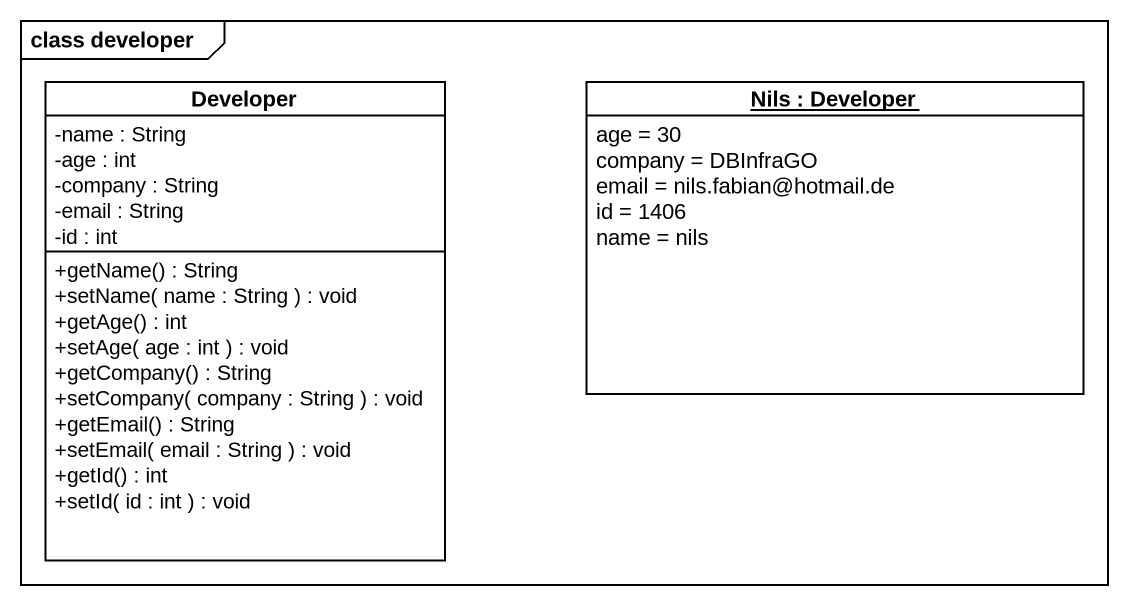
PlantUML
@startuml
mainframe class developer
hide circle
hide empty members
skinparam classAttributeIconSize 0
class Developer {
  -name : String
  -age : int
  -company : String
  -email : String
  -id : int
  +getName() : String
  +setName( name : String ) : void
  +getAge() : int
  +setAge( age : int ) : void
  +getCompany() : String
  +setCompany( company : String ) : void
  +getEmail() : String
  +setEmail( email : String ) : void
  +getId() : int
  +setId( id : int ) : void
}
object "Nils : Developer" as Nils {
  age = 30
  company = DBInfraGO
  email = nils.fabian@hotmail.de
  id = 1406
  name = nils
}
@enduml
